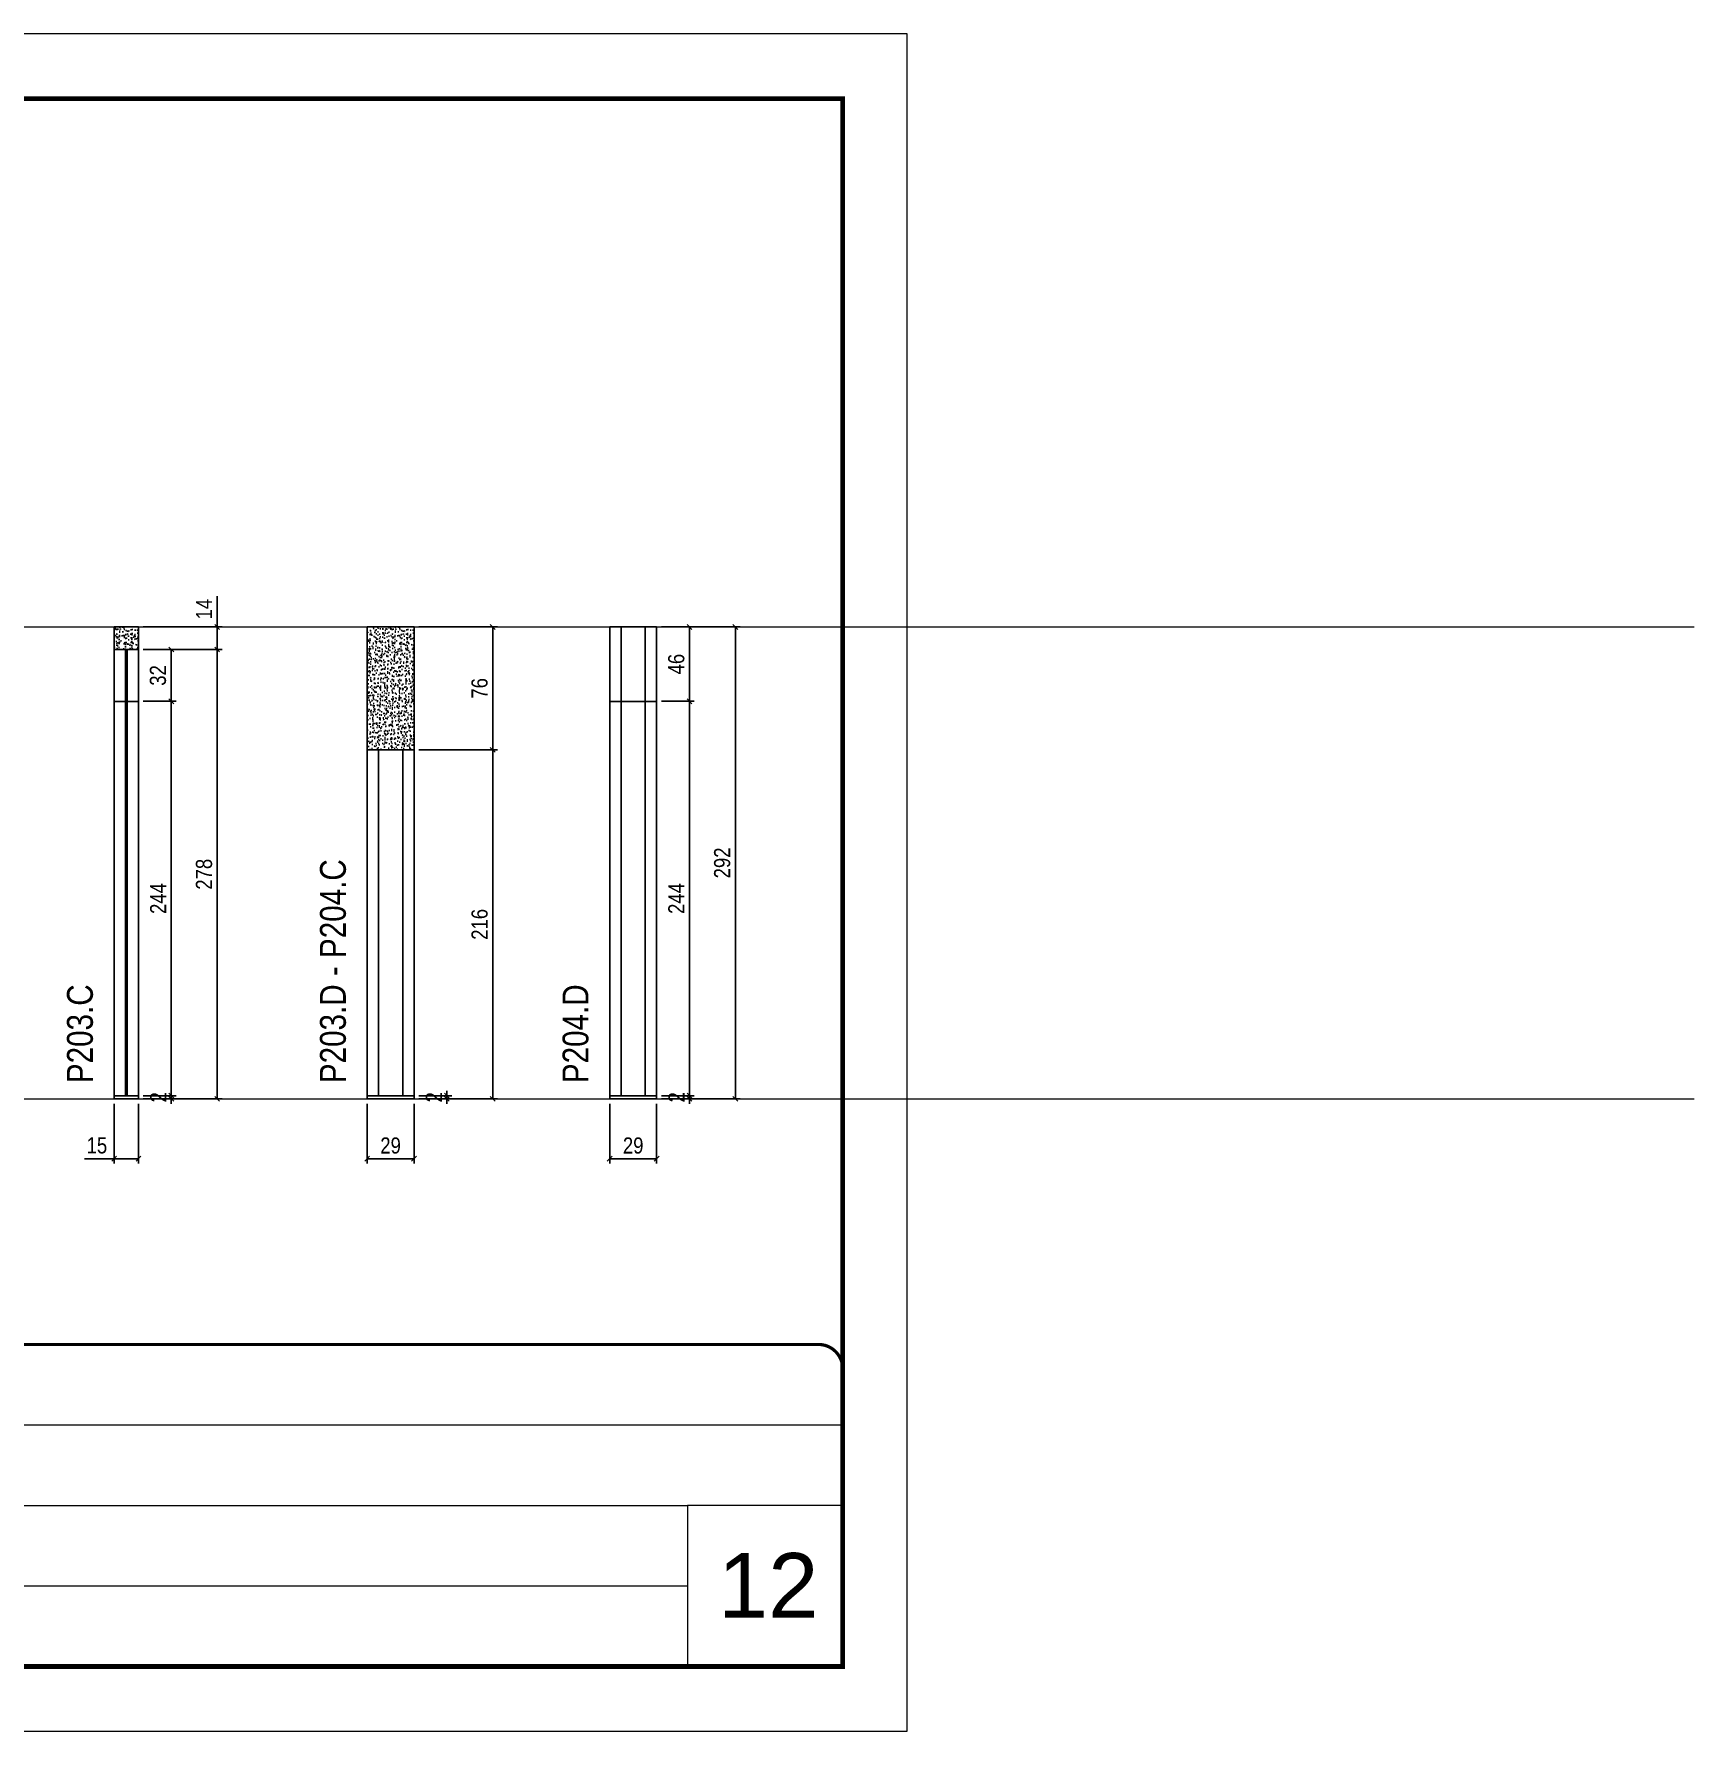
# Model space of a CAD drawing. Extents: x 2296 to 12463, y 760 to 16806.
# Drawn here: x 8598 to 9625, y 13394 to 14444 of the extents above; entities that cross this region are included whole.
import ezdxf

# ---------------------------------------------------------------- set-up
doc = ezdxf.new("R2010")
doc.units = 0
doc.linetypes.add('CONTINUO', pattern=[0])
doc.linetypes.add('DASHED', pattern=[0.75, 0.5, -0.25])
for name, color, linetype, lineweight in [('CARIMBO', 255, 'Continuous', 9), ('Folhas', 255, 'Continuous', 9), ('SARRAFO DE PRESSAO', 251, 'DASHED', 9)]:
    doc.layers.add(name, color=color, linetype=linetype, lineweight=lineweight)
for name, color, linetype in [('COTA', 241, 'Continuous'), ('NOMENCLATURA', 7, 'Continuous'), ('Painéis', 200, 'Continuous'), ('SARR_2.2x7', 40, 'Continuous')]:
    doc.layers.add(name, color=color, linetype=linetype)
doc.styles.add('ARIAL', font='arial.ttf')
doc.styles.add('ARIAL_NARROW', font='ARIALN.TTF', dxfattribs={"height": 0.2})
doc.styles.add('COTA TECNICA', font='techl___.ttf', dxfattribs={"height": 10})
doc.styles.add('COTA TECNICA-50', font='techl___.ttf', dxfattribs={"height": 10})
doc.styles.add('Tecnologia', font='')
doc.styles.get('Tecnologia').set_extended_font_data('Forgotten Futurist')
doc.dimstyles.new('COTA PAINEL-50', dxfattribs={"dimtxt": 10, "dimasz": 3, "dimexe": 3, "dimexo": 3, "dimgap": 3, "dimtad": 1, "dimdec": 1, "dimzin": 12, "dimdsep": 46, "dimtxsty": 'COTA TECNICA-50', "dimblk1": 'OBLIQUE', "dimblk2": 'OBLIQUE', "dimsah": 1, "dimcen": 0.9, "dimclrd": 4, "dimclre": 4, "dimclrt": 240, "dimadec": 1, "dimazin": 3, "dimtfac": 1, "dimtdec": 1, "dimtmove": 0, "dimatfit": 3, "dimfxl": 1, "dimtolj": 1, "dimtzin": 12, "dimarcsym": 0})
doc.dimstyles.new('PAINEL', dxfattribs={"dimtxt": 10, "dimasz": 3, "dimexe": 3, "dimexo": 3, "dimgap": 3, "dimtad": 1, "dimdec": 1, "dimzin": 12, "dimdsep": 46, "dimtxsty": 'COTA TECNICA', "dimblk1": 'OBLIQUE', "dimblk2": 'OBLIQUE', "dimsah": 1, "dimcen": 0.9, "dimclrd": 4, "dimclre": 4, "dimclrt": 240, "dimadec": 1, "dimazin": 3, "dimtfac": 1, "dimtdec": 1, "dimtmove": 0, "dimatfit": 3, "dimfxl": 1, "dimtolj": 1, "dimtzin": 12, "dimarcsym": 0})

# ---------------------------------------------------------------- blocks, each defined once
blk = doc.blocks.new('9999999999')
at = {"color": 30, "linetype": 'CONTINUO'}
for p, q in [((98564.6, 34230.2), (98564.6, 34429.4)), ((98564.6, 34379.6), (99584, 34379.6)), ((98564.6, 34329.8), (99488, 34329.8)), ((99584, 34329.8), (99488, 34329.8)), ((99488, 34329.8), (99488, 34230.2)), ((98564.6, 34280), (99488, 34280))]:
    blk.add_line(p, q, dxfattribs=at)
at = {"color": 30, "linetype": 'CONTINUO', "const_width": 2}
blk.add_lwpolyline([(99584, 34230.2), (99584, 34414.4, 0.414214), (99569, 34429.4), (98229, 34429.4, 0.414214), (98214, 34414.4), (98214, 34245.2, 0.414214), (98229, 34230.2), (99584, 34230.2)], format="xyb", dxfattribs=at)
at = {"layer": 'Folhas'}
blk.add_lwpolyline([(98139, 34190.2), (99624, 34190.2), (99624, 35240.2), (98139, 35240.2)], close=True, dxfattribs=at)
at = {"layer": 'Folhas', "color": 30, "const_width": 3}
blk.add_lwpolyline([(98214, 34230.2), (99584, 34230.2), (99584, 35200.2), (98214, 35200.2)], close=True, dxfattribs=at)
at = {"color": 7, "linetype": 'Continuous', "ltscale": 5, "style": 'ARIAL'}
for s, height, p in [('UNITÁ ENGENHARIA', 15.483, (98837.7, 34393.1)), ('ITAQUERA III', 15.483, (98837.7, 34343.3)), ('1°PAVIMENTO', 15.483, (98837.7, 34293.5)), ('NOVA SISTEMAS CONSTRUTIVOS', 11.059, (98263.2, 34267.2)), ('PILARES', 15.48, (98837.7, 34243.7))]:
    blk.add_text(s, height=height, dxfattribs=at).set_placement(p)
at = {"layer": 'Folhas', "color": 7, "style": 'Tecnologia', "width": 1.5}
for s, p in [('CLIENTE:', (98573.7, 34397.2)), ('OBRA:', (98573.7, 34347.3)), ('PAVIMENTO:', (98573.7, 34297.5)), ('PROJETO:', (98573.7, 34247.7))]:
    blk.add_text(s, height=14, dxfattribs=at).set_placement(p)
blk = doc.blocks.new('_Oblique')
at = {"color": 0, "linetype": 'ByBlock', "lineweight": -2}
blk.add_line((-0.5, -0.5), (0.5, 0.5), dxfattribs=at)
blk = doc.blocks.new('*D1613')
at = {"layer": 'COTA', "color": 4, "lineweight": -2, "transparency": 16777216}
for p, q in [((8836.2, 13787.1), (8856.5, 13787.1)), ((8853.5, 13787.1), (8853.5, 13790.1)), ((8853.5, 13785.1), (8853.5, 13787.1)), ((8836.2, 13785.1), (8856.5, 13785.1)), ((8853.5, 13785.1), (8853.5, 13782.1))]:
    blk.add_line(p, q, dxfattribs=at)
at = {"layer": 'Defpoints', "color": 0, "transparency": 16777216}
for p in [(8833.2, 13787.1), (8853.5, 13787.1), (8833.2, 13785.1)]:
    blk.add_point(p, dxfattribs=at)
at = {"layer": 'COTA', "color": 4, "lineweight": -2, "transparency": 16777216, "xscale": 3, "yscale": 3, "zscale": 3}
for p, rotation in [((8853.5, 13787.1), 270), ((8853.5, 13785.1), 90)]:
    blk.add_blockref('_Oblique', p, dxfattribs=dict(at, rotation=rotation))
at = {"layer": 'COTA', "color": 240, "transparency": 16777216, "insert": (8845.5, 13786.1), "char_height": 10, "attachment_point": 5, "rotation": 90, "style": 'COTA TECNICA-50'}
blk.add_mtext('\\A1;2', dxfattribs=at)
blk = doc.blocks.new('*D1625')
at = {"layer": 'COTA', "color": 4, "linetype": 'ByBlock', "lineweight": -2, "transparency": 16777216}
for p, q in [((8804.2, 13782.1), (8804.2, 13745.1)), ((8833.2, 13782.1), (8833.2, 13745.1)), ((8833.2, 13748.1), (8804.2, 13748.1))]:
    blk.add_line(p, q, dxfattribs=at)
at = {"layer": 'Defpoints', "color": 0, "linetype": 'ByBlock', "transparency": 16777216}
for p in [(8804.2, 13785.1), (8833.2, 13785.1), (8804.2, 13748.1)]:
    blk.add_point(p, dxfattribs=at)
at = {"layer": 'COTA', "color": 4, "linetype": 'ByBlock', "lineweight": -2, "transparency": 16777216, "xscale": 3, "yscale": 3, "zscale": 3, "rotation": 180}
blk.add_blockref('_Oblique', (8804.2, 13748.1), dxfattribs=at)
at = {"layer": 'COTA', "color": 4, "linetype": 'ByBlock', "lineweight": -2, "transparency": 16777216, "xscale": 3, "yscale": 3, "zscale": 3}
blk.add_blockref('_Oblique', (8833.2, 13748.1), dxfattribs=at)
at = {"layer": 'COTA', "color": 240, "linetype": 'ByBlock', "transparency": 16777216, "insert": (8818.7, 13756.2), "char_height": 10, "attachment_point": 5, "style": 'COTA TECNICA'}
blk.add_mtext('\\A1;29', dxfattribs=at)
blk = doc.blocks.new('*D1626')
at = {"layer": 'COTA', "color": 4, "linetype": 'ByBlock', "lineweight": -2, "transparency": 16777216}
for p, q in [((8836.2, 14077.1), (8884.9, 14077.1)), ((8881.9, 14077.1), (8881.9, 14001.1)), ((8836.2, 14001.1), (8884.9, 14001.1))]:
    blk.add_line(p, q, dxfattribs=at)
at = {"layer": 'Defpoints', "color": 0, "linetype": 'ByBlock', "transparency": 16777216}
for p in [(8833.2, 14077.1), (8833.2, 14001.1), (8881.9, 14001.1)]:
    blk.add_point(p, dxfattribs=at)
at = {"layer": 'COTA', "color": 4, "linetype": 'ByBlock', "lineweight": -2, "transparency": 16777216, "xscale": 3, "yscale": 3, "zscale": 3}
for p, rotation in [((8881.9, 14077.1), 90), ((8881.9, 14001.1), 270)]:
    blk.add_blockref('_Oblique', p, dxfattribs=dict(at, rotation=rotation))
at = {"layer": 'COTA', "color": 240, "linetype": 'ByBlock', "transparency": 16777216, "insert": (8873.8, 14039.1), "char_height": 10, "attachment_point": 5, "rotation": 90, "style": 'COTA TECNICA'}
blk.add_mtext('\\A1;76', dxfattribs=at)
blk = doc.blocks.new('*D1627')
at = {"layer": 'COTA', "color": 4, "linetype": 'ByBlock', "lineweight": -2, "transparency": 16777216}
for p, q in [((8836.2, 14001.1), (8884.9, 14001.1)), ((8881.9, 13785.1), (8881.9, 14001.1)), ((8836.2, 13785.1), (8884.9, 13785.1))]:
    blk.add_line(p, q, dxfattribs=at)
at = {"layer": 'Defpoints', "color": 0, "linetype": 'ByBlock', "transparency": 16777216}
for p in [(8833.2, 14001.1), (8881.9, 14001.1), (8833.2, 13785.1)]:
    blk.add_point(p, dxfattribs=at)
at = {"layer": 'COTA', "color": 4, "linetype": 'ByBlock', "lineweight": -2, "transparency": 16777216, "xscale": 3, "yscale": 3, "zscale": 3}
for p, rotation in [((8881.9, 14001.1), 90), ((8881.9, 13785.1), 270)]:
    blk.add_blockref('_Oblique', p, dxfattribs=dict(at, rotation=rotation))
at = {"layer": 'COTA', "color": 240, "linetype": 'ByBlock', "transparency": 16777216, "insert": (8873.8, 13893.1), "char_height": 10, "attachment_point": 5, "rotation": 90, "style": 'COTA TECNICA'}
blk.add_mtext('\\A1;216', dxfattribs=at)
blk = doc.blocks.new('*D1674')
at = {"layer": 'COTA', "color": 4, "lineweight": -2, "transparency": 16777216}
for p, q in [((8665.7, 13787.1), (8686, 13787.1)), ((8683, 13787.1), (8683, 13790.1)), ((8683, 13785.1), (8683, 13787.1)), ((8665.7, 13785.1), (8686, 13785.1)), ((8683, 13785.1), (8683, 13782.1))]:
    blk.add_line(p, q, dxfattribs=at)
at = {"layer": 'Defpoints', "color": 0, "transparency": 16777216}
for p in [(8662.7, 13787.1), (8683, 13787.1), (8662.7, 13785.1)]:
    blk.add_point(p, dxfattribs=at)
at = {"layer": 'COTA', "color": 4, "lineweight": -2, "transparency": 16777216, "xscale": 3, "yscale": 3, "zscale": 3}
for p, rotation in [((8683, 13787.1), 270), ((8683, 13785.1), 90)]:
    blk.add_blockref('_Oblique', p, dxfattribs=dict(at, rotation=rotation))
at = {"layer": 'COTA', "color": 240, "transparency": 16777216, "insert": (8675, 13786.1), "char_height": 10, "attachment_point": 5, "rotation": 90, "style": 'COTA TECNICA-50'}
blk.add_mtext('\\A1;2', dxfattribs=at)
blk = doc.blocks.new('*D1675')
at = {"layer": 'COTA', "color": 4, "linetype": 'ByBlock', "lineweight": -2, "transparency": 16777216}
for p, q in [((8647.7, 13782.1), (8647.7, 13745.1)), ((8662.7, 13782.1), (8662.7, 13745.1)), ((8647.7, 13748.1), (8629.3, 13748.1)), ((8662.7, 13748.1), (8647.7, 13748.1))]:
    blk.add_line(p, q, dxfattribs=at)
at = {"layer": 'Defpoints', "color": 0, "linetype": 'ByBlock', "transparency": 16777216}
for p in [(8647.7, 13785.1), (8662.7, 13785.1), (8647.7, 13748.1)]:
    blk.add_point(p, dxfattribs=at)
at = {"layer": 'COTA', "color": 4, "linetype": 'ByBlock', "lineweight": -2, "transparency": 16777216, "xscale": 3, "yscale": 3, "zscale": 3, "rotation": 180}
blk.add_blockref('_Oblique', (8647.7, 13748.1), dxfattribs=at)
at = {"layer": 'COTA', "color": 4, "linetype": 'ByBlock', "lineweight": -2, "transparency": 16777216, "xscale": 3, "yscale": 3, "zscale": 3}
blk.add_blockref('_Oblique', (8662.7, 13748.1), dxfattribs=at)
at = {"layer": 'COTA', "color": 240, "linetype": 'ByBlock', "transparency": 16777216, "insert": (8637, 13756.3), "char_height": 10, "attachment_point": 5, "style": 'COTA TECNICA'}
blk.add_mtext('\\A1;15', dxfattribs=at)
blk = doc.blocks.new('*D1677')
at = {"layer": 'COTA', "color": 4, "linetype": 'ByBlock', "lineweight": -2, "transparency": 16777216}
for p, q in [((8665.7, 14063.1), (8714.4, 14063.1)), ((8711.4, 13785.1), (8711.4, 14063.1)), ((8665.7, 13785.1), (8714.4, 13785.1))]:
    blk.add_line(p, q, dxfattribs=at)
at = {"layer": 'Defpoints', "color": 0, "linetype": 'ByBlock', "transparency": 16777216}
for p in [(8662.7, 14063.1), (8711.4, 14063.1), (8662.7, 13785.1)]:
    blk.add_point(p, dxfattribs=at)
at = {"layer": 'COTA', "color": 4, "linetype": 'ByBlock', "lineweight": -2, "transparency": 16777216, "xscale": 3, "yscale": 3, "zscale": 3}
for p, rotation in [((8711.4, 14063.1), 90), ((8711.4, 13785.1), 270)]:
    blk.add_blockref('_Oblique', p, dxfattribs=dict(at, rotation=rotation))
at = {"layer": 'COTA', "color": 240, "linetype": 'ByBlock', "transparency": 16777216, "insert": (8703.3, 13924.1), "char_height": 10, "attachment_point": 5, "rotation": 90, "style": 'COTA TECNICA'}
blk.add_mtext('\\A1;278', dxfattribs=at)
blk = doc.blocks.new('*D1678')
at = {"layer": 'COTA', "color": 4, "lineweight": -2, "transparency": 16777216}
for p, q in [((8665.7, 14031.1), (8686, 14031.1)), ((8683, 13787.1), (8683, 14031.1)), ((8665.7, 13787.1), (8686, 13787.1))]:
    blk.add_line(p, q, dxfattribs=at)
at = {"layer": 'Defpoints', "color": 0, "transparency": 16777216}
for p in [(8662.7, 14031.1), (8683, 14031.1), (8662.7, 13787.1)]:
    blk.add_point(p, dxfattribs=at)
at = {"layer": 'COTA', "color": 4, "lineweight": -2, "transparency": 16777216, "xscale": 3, "yscale": 3, "zscale": 3}
for p, rotation in [((8683, 14031.1), 90), ((8683, 13787.1), 270)]:
    blk.add_blockref('_Oblique', p, dxfattribs=dict(at, rotation=rotation))
at = {"layer": 'COTA', "color": 240, "transparency": 16777216, "insert": (8674.9, 13909.1), "char_height": 10, "attachment_point": 5, "rotation": 90, "style": 'COTA TECNICA'}
blk.add_mtext('\\A1;244', dxfattribs=at)
blk = doc.blocks.new('*D1679')
at = {"layer": 'COTA', "color": 4, "lineweight": -2, "transparency": 16777216}
for p, q in [((8665.7, 14063.1), (8686, 14063.1)), ((8683, 14031.1), (8683, 14063.1)), ((8665.7, 14031.1), (8686, 14031.1))]:
    blk.add_line(p, q, dxfattribs=at)
at = {"layer": 'Defpoints', "color": 0, "transparency": 16777216}
for p in [(8662.7, 14063.1), (8683, 14063.1), (8662.7, 14031.1)]:
    blk.add_point(p, dxfattribs=at)
at = {"layer": 'COTA', "color": 4, "lineweight": -2, "transparency": 16777216, "xscale": 3, "yscale": 3, "zscale": 3}
for p, rotation in [((8683, 14063.1), 90), ((8683, 14031.1), 270)]:
    blk.add_blockref('_Oblique', p, dxfattribs=dict(at, rotation=rotation))
at = {"layer": 'COTA', "color": 240, "transparency": 16777216, "insert": (8674.8, 14047.1), "char_height": 10, "attachment_point": 5, "rotation": 90, "style": 'COTA TECNICA'}
blk.add_mtext('\\A1;32', dxfattribs=at)
blk = doc.blocks.new('*D1680')
at = {"layer": 'COTA', "color": 4, "lineweight": -2, "transparency": 16777216}
for p, q in [((8986.3, 13787.1), (9006.6, 13787.1)), ((9003.6, 13787.1), (9003.6, 13790.1)), ((9003.6, 13785.1), (9003.6, 13787.1)), ((8986.3, 13785.1), (9006.6, 13785.1)), ((9003.6, 13785.1), (9003.6, 13782.1))]:
    blk.add_line(p, q, dxfattribs=at)
at = {"layer": 'Defpoints', "color": 0, "transparency": 16777216}
for p in [(8983.3, 13787.1), (9003.6, 13787.1), (8983.3, 13785.1)]:
    blk.add_point(p, dxfattribs=at)
at = {"layer": 'COTA', "color": 4, "lineweight": -2, "transparency": 16777216, "xscale": 3, "yscale": 3, "zscale": 3}
for p, rotation in [((9003.6, 13787.1), 270), ((9003.6, 13785.1), 90)]:
    blk.add_blockref('_Oblique', p, dxfattribs=dict(at, rotation=rotation))
at = {"layer": 'COTA', "color": 240, "transparency": 16777216, "insert": (8995.6, 13786.1), "char_height": 10, "attachment_point": 5, "rotation": 90, "style": 'COTA TECNICA-50'}
blk.add_mtext('\\A1;2', dxfattribs=at)
blk = doc.blocks.new('*D1681')
at = {"layer": 'COTA', "color": 4, "linetype": 'ByBlock', "lineweight": -2, "transparency": 16777216}
for p, q in [((8954.3, 13782.1), (8954.3, 13745.1)), ((8983.3, 13782.1), (8983.3, 13745.1)), ((8983.3, 13748.1), (8954.3, 13748.1))]:
    blk.add_line(p, q, dxfattribs=at)
at = {"layer": 'Defpoints', "color": 0, "linetype": 'ByBlock', "transparency": 16777216}
for p in [(8954.3, 13785.1), (8983.3, 13785.1), (8954.3, 13748.1)]:
    blk.add_point(p, dxfattribs=at)
at = {"layer": 'COTA', "color": 4, "linetype": 'ByBlock', "lineweight": -2, "transparency": 16777216, "xscale": 3, "yscale": 3, "zscale": 3, "rotation": 180}
blk.add_blockref('_Oblique', (8954.3, 13748.1), dxfattribs=at)
at = {"layer": 'COTA', "color": 4, "linetype": 'ByBlock', "lineweight": -2, "transparency": 16777216, "xscale": 3, "yscale": 3, "zscale": 3}
blk.add_blockref('_Oblique', (8983.3, 13748.1), dxfattribs=at)
at = {"layer": 'COTA', "color": 240, "linetype": 'ByBlock', "transparency": 16777216, "insert": (8968.8, 13756.2), "char_height": 10, "attachment_point": 5, "style": 'COTA TECNICA'}
blk.add_mtext('\\A1;29', dxfattribs=at)
blk = doc.blocks.new('*D1683')
at = {"layer": 'COTA', "color": 4, "linetype": 'ByBlock', "lineweight": -2, "transparency": 16777216}
for p, q in [((8986.3, 14077.1), (9035, 14077.1)), ((9032, 13785.1), (9032, 14077.1)), ((8986.3, 13785.1), (9035, 13785.1))]:
    blk.add_line(p, q, dxfattribs=at)
at = {"layer": 'Defpoints', "color": 0, "linetype": 'ByBlock', "transparency": 16777216}
for p in [(8983.3, 14077.1), (9032, 14077.1), (8983.3, 13785.1)]:
    blk.add_point(p, dxfattribs=at)
at = {"layer": 'COTA', "color": 4, "linetype": 'ByBlock', "lineweight": -2, "transparency": 16777216, "xscale": 3, "yscale": 3, "zscale": 3}
for p, rotation in [((9032, 14077.1), 90), ((9032, 13785.1), 270)]:
    blk.add_blockref('_Oblique', p, dxfattribs=dict(at, rotation=rotation))
at = {"layer": 'COTA', "color": 240, "linetype": 'ByBlock', "transparency": 16777216, "insert": (9023.9, 13931.1), "char_height": 10, "attachment_point": 5, "rotation": 90, "style": 'COTA TECNICA'}
blk.add_mtext('\\A1;292', dxfattribs=at)
blk = doc.blocks.new('*D1684')
at = {"layer": 'COTA', "color": 4, "lineweight": -2, "transparency": 16777216}
for p, q in [((8986.3, 14031.1), (9006.6, 14031.1)), ((9003.6, 13787.1), (9003.6, 14031.1)), ((8986.3, 13787.1), (9006.6, 13787.1))]:
    blk.add_line(p, q, dxfattribs=at)
at = {"layer": 'Defpoints', "color": 0, "transparency": 16777216}
for p in [(8983.3, 14031.1), (9003.6, 14031.1), (8983.3, 13787.1)]:
    blk.add_point(p, dxfattribs=at)
at = {"layer": 'COTA', "color": 4, "lineweight": -2, "transparency": 16777216, "xscale": 3, "yscale": 3, "zscale": 3}
for p, rotation in [((9003.6, 14031.1), 90), ((9003.6, 13787.1), 270)]:
    blk.add_blockref('_Oblique', p, dxfattribs=dict(at, rotation=rotation))
at = {"layer": 'COTA', "color": 240, "transparency": 16777216, "insert": (8995.5, 13909.1), "char_height": 10, "attachment_point": 5, "rotation": 90, "style": 'COTA TECNICA'}
blk.add_mtext('\\A1;244', dxfattribs=at)
blk = doc.blocks.new('*D1685')
at = {"layer": 'COTA', "color": 4, "lineweight": -2, "transparency": 16777216}
for p, q in [((8986.3, 14077.1), (9006.6, 14077.1)), ((9003.6, 14031.1), (9003.6, 14077.1)), ((8986.3, 14031.1), (9006.6, 14031.1))]:
    blk.add_line(p, q, dxfattribs=at)
at = {"layer": 'Defpoints', "color": 0, "transparency": 16777216}
for p in [(8983.3, 14077.1), (9003.6, 14077.1), (8983.3, 14031.1)]:
    blk.add_point(p, dxfattribs=at)
at = {"layer": 'COTA', "color": 4, "lineweight": -2, "transparency": 16777216, "xscale": 3, "yscale": 3, "zscale": 3}
for p, rotation in [((9003.6, 14077.1), 90), ((9003.6, 14031.1), 270)]:
    blk.add_blockref('_Oblique', p, dxfattribs=dict(at, rotation=rotation))
at = {"layer": 'COTA', "color": 240, "transparency": 16777216, "insert": (8995.5, 14054.1), "char_height": 10, "attachment_point": 5, "rotation": 90, "style": 'COTA TECNICA'}
blk.add_mtext('\\A1;46', dxfattribs=at)
blk = doc.blocks.new('*D1699')
at = {"layer": 'COTA', "color": 4, "lineweight": -2, "transparency": 16777216}
for p, q in [((8711.4, 14077.1), (8711.4, 14096.2)), ((8665.7, 14077.1), (8714.4, 14077.1)), ((8711.4, 14063.1), (8711.4, 14077.1)), ((8665.7, 14063.1), (8714.4, 14063.1))]:
    blk.add_line(p, q, dxfattribs=at)
at = {"layer": 'Defpoints', "color": 0, "transparency": 16777216}
for p in [(8662.7, 14077.1), (8711.4, 14077.1), (8662.7, 14063.1)]:
    blk.add_point(p, dxfattribs=at)
at = {"layer": 'COTA', "color": 4, "lineweight": -2, "transparency": 16777216, "xscale": 3, "yscale": 3, "zscale": 3}
for p, rotation in [((8711.4, 14077.1), 90), ((8711.4, 14063.1), 270)]:
    blk.add_blockref('_Oblique', p, dxfattribs=dict(at, rotation=rotation))
at = {"layer": 'COTA', "color": 240, "transparency": 16777216, "insert": (8703.3, 14088.1), "char_height": 10, "attachment_point": 5, "rotation": 90, "style": 'COTA TECNICA'}
blk.add_mtext('\\A1;14', dxfattribs=at)

msp = doc.modelspace()

# ---------------------------------------------------------------- hatches: boundary and pattern name
at = {"layer": 'COTA', "linetype": 'ByBlock'}
h = msp.add_hatch(dxfattribs=at)
h.set_pattern_fill('AR-CONC', color=256, scale=0.03)
h.set_pattern_definition([(50, (-123226.014, -18539.0655), (5.46554007, -0.47817257), [0.5715, -6.2865]), (355, (-123226.014, -18539.0655), (-1.05730264, 5.73170536), [0.4572, -5.02921753]), (100.4514447, (-123225.5585, -18539.1054), (4.40823741, 5.25353256), [0.48570026, -5.34270734]), (46.1842, (-123226.014, -18537.5415), (8.13237123, -1.26126984), [0.85725, -9.42975]), (96.6355576, (-123225.336, -18537.647), (7.122124, 7.42278374), [0.7285507, -8.01406824]), (351.184151, (-123226.014, -18537.5415), (7.122124, 7.42278374), [0.685799, -7.54379196]), (21, (-123225.252, -18537.9225), (4.54843174, -3.06795595), [0.5715, -6.2865]), (326, (-123225.252, -18537.9225), (1.85406085, 5.52563898), [0.4572, -5.0292]), (71.451445, (-123224.873, -18538.178), (6.40249258, 2.45768307), [0.48570026, -5.34269813]), (37.5, (-123226.014, -18539.0655), (0.092658098, 2.536651166), [0, -4.96824, 0, -5.1054, 0, -5.04825]), (7.5, (-123226.014, -18539.0655), (2.004589875, 3.005417245), [0, -2.91084, 0, -4.85394, 0, -1.92405]), (327.5, (-123227.7133, -18539.0655), (4.067717855, -0.17186232), [0, -1.905, 0, -5.9436, 0, -7.8867]), (317.5, (-123228.4753, -18539.0655), (4.44387544, 0.76279473), [0, -2.4765, 0, -3.94716, 0, -5.6007])])
h.paths.add_polyline_path([(8647.67, 14063.07), (8662.67, 14063.07), (8662.67, 14077.07), (8647.67, 14077.07)])
h = msp.add_hatch(dxfattribs=at)
h.set_pattern_fill('AR-CONC', color=256, scale=0.03)
h.set_pattern_definition([(50, (-123055.4895, -18539.0655), (5.46554007, -0.47817257), [0.5715, -6.2865]), (355, (-123055.4895, -18539.0655), (-1.05730264, 5.73170536), [0.4572, -5.02921753]), (100.4514447, (-123055.034, -18539.1054), (4.40823741, 5.25353256), [0.48570026, -5.34270734]), (46.1842, (-123055.4895, -18537.5415), (8.13237123, -1.26126984), [0.85725, -9.42975]), (96.6355576, (-123054.812, -18537.647), (7.122124, 7.42278374), [0.7285507, -8.01406824]), (351.184151, (-123055.4895, -18537.5415), (7.122124, 7.42278374), [0.685799, -7.54379196]), (21, (-123054.7275, -18537.9225), (4.54843174, -3.06795595), [0.5715, -6.2865]), (326, (-123054.7275, -18537.9225), (1.85406085, 5.52563898), [0.4572, -5.0292]), (71.451445, (-123054.3484, -18538.178), (6.40249258, 2.45768307), [0.48570026, -5.34269813]), (37.5, (-123055.4895, -18539.0655), (0.092658098, 2.536651166), [0, -4.96824, 0, -5.1054, 0, -5.04825]), (7.5, (-123055.4895, -18539.0655), (2.004589875, 3.005417245), [0, -2.91084, 0, -4.85394, 0, -1.92405]), (327.5, (-123057.1887, -18539.0655), (4.067717855, -0.17186232), [0, -1.905, 0, -5.9436, 0, -7.8867]), (317.5, (-123057.9507, -18539.0655), (4.44387544, 0.76279473), [0, -2.4765, 0, -3.94716, 0, -5.6007])])
h.paths.add_polyline_path([(8833.2, 14077.07), (8804.2, 14077.07), (8804.2, 14001.07), (8833.2, 14001.07)])

# ---------------------------------------------------------------- linework, layer by layer
at = {"layer": 'CARIMBO', "color": 3}
for p, q in [((2295.89, 14077.07), (9625.18, 14077.07)), ((2295.89, 13785.07), (9625.18, 13785.07))]:
    msp.add_line(p, q, dxfattribs=at)
at = {"layer": 'COTA', "linetype": 'ByBlock'}
for points in [[(8662.67, 14063.07), (8647.67, 14063.07), (8647.67, 14077.07), (8662.67, 14077.07)], [(8833.2, 14001.07), (8804.2, 14001.07), (8804.2, 14077.07), (8833.2, 14077.07)]]:
    msp.add_lwpolyline(points, close=True, dxfattribs=at)
at = {"layer": 'Painéis'}
for p, q in [((8954.26, 14077.07), (8983.26, 14077.07)), ((8954.26, 14077.07), (8954.26, 13785.07)), ((8983.26, 14077.07), (8983.26, 13785.07)), ((8647.67, 14063.07), (8662.67, 14063.07)), ((8647.67, 14063.07), (8647.67, 13785.07)), ((8662.67, 14063.07), (8662.67, 13785.07)), ((8647.67, 14031.07), (8662.67, 14031.07)), ((8954.26, 14031.07), (8983.26, 14031.07)), ((8804.2, 14001.07), (8833.2, 14001.07)), ((8804.2, 14001.07), (8804.2, 13785.07)), ((8833.2, 14001.07), (8833.2, 13785.07)), ((8647.67, 13787.07), (8662.67, 13787.07)), ((8804.2, 13787.07), (8833.2, 13787.07)), ((8954.26, 13787.07), (8983.26, 13787.07)), ((8647.67, 13785.07), (8662.67, 13785.07)), ((8804.2, 13785.07), (8833.2, 13785.07)), ((8954.26, 13785.07), (8983.26, 13785.07))]:
    msp.add_line(p, q, dxfattribs=at)
at = {"layer": 'SARR_2.2x7'}
for p, q in [((8961.26, 14077.07), (8961.26, 13787.07)), ((8976.26, 14077.07), (8976.26, 13787.07)), ((8654.67, 14063.07), (8654.67, 13787.07)), ((8655.67, 14063.07), (8655.67, 13787.07)), ((8811.2, 14001.07), (8811.2, 13787.07)), ((8826.2, 14001.07), (8826.2, 13787.07))]:
    msp.add_line(p, q, dxfattribs=at)

# ---------------------------------------------------------------- block references
at = {"layer": 'SARRAFO DE PRESSAO', "color": 6, "linetype": 'ByBlock'}
msp.add_blockref('9999999999', (-90485.59, -20796.22), dxfattribs=at)

# ---------------------------------------------------------------- texts
at = {"layer": 'CARIMBO', "style": 'ARIAL'}
msp.add_text('12', height=40, dxfattribs=at).set_placement((9021.25, 13464.13))
at = {"layer": 'NOMENCLATURA', "style": 'ARIAL_NARROW'}
for s, p in [('P203.D - P204.C', (8791.02, 13794.84)), ('P203.C', (8634.49, 13794.84)), ('P204.D', (8941.09, 13794.84))]:
    msp.add_text(s, height=16, rotation=90, dxfattribs=at).set_placement(p)

# ---------------------------------------------------------------- dimensions: what is measured, and where the dimension line sits
at = {"layer": 'COTA'}
for base, p1, p2, picture, middle in [((8711.41, 14077.07), (8662.67, 14063.07), (8662.67, 14077.07), '*D1699', (8703.33, 14088.13)), ((8683.02, 14031.07), (8662.67, 13787.07), (8662.67, 14031.07), '*D1678', (8674.95, 13909.07)), ((9003.61, 14031.07), (8983.26, 13787.07), (8983.26, 14031.07), '*D1684', (8995.54, 13909.07))]:
    dim = msp.add_linear_dim(base=base, p1=p1, p2=p2, angle=90, dimstyle='PAINEL', dxfattribs=at)
    dim.commit()
    dim.dimension.update_dxf_attribs({"geometry": picture, "text_midpoint": middle})
at = {"layer": 'COTA', "linetype": 'ByBlock'}
for base, p1, p2, picture, middle in [((8881.93, 14001.07), (8833.2, 14077.07), (8833.2, 14001.07), '*D1626', (8873.83, 14039.07)), ((9032, 14077.07), (8983.26, 13785.07), (8983.26, 14077.07), '*D1683', (9023.91, 13931.07)), ((8711.41, 14063.07), (8662.67, 13785.07), (8662.67, 14063.07), '*D1677', (8703.31, 13924.07)), ((8881.93, 14001.07), (8833.2, 13785.07), (8833.2, 14001.07), '*D1627', (8873.83, 13893.07))]:
    dim = msp.add_linear_dim(base=base, p1=p1, p2=p2, angle=90, dimstyle='PAINEL', override={"dimarcsym": 2}, dxfattribs=at)
    dim.commit()
    dim.dimension.update_dxf_attribs({"geometry": picture, "text_midpoint": middle})
at = {"layer": 'COTA'}
for base, p1, p2, picture, middle in [((9003.61, 14077.07), (8983.26, 14031.07), (8983.26, 14077.07), '*D1685', (8995.51, 14054.07)), ((8683.02, 14063.07), (8662.67, 14031.07), (8662.67, 14063.07), '*D1679', (8674.8, 14047.07))]:
    dim = msp.add_linear_dim(base=base, p1=p1, p2=p2, angle=90, dimstyle='PAINEL', override={"dimtmove": 1}, dxfattribs=at)
    dim.commit()
    dim.dimension.update_dxf_attribs({"geometry": picture, "text_midpoint": middle})
for base, p1, p2, picture, middle in [((8683.02, 13787.07), (8662.67, 13785.07), (8662.67, 13787.07), '*D1674', (8683.02, 13786.07)), ((8853.54, 13787.07), (8833.2, 13785.07), (8833.2, 13787.07), '*D1613', (8853.54, 13786.07)), ((9003.61, 13787.07), (8983.26, 13785.07), (8983.26, 13787.07), '*D1680', (9003.61, 13786.07))]:
    dim = msp.add_linear_dim(base=base, p1=p1, p2=p2, angle=90, dimstyle='COTA PAINEL-50', dxfattribs=at)
    dim.commit()
    dim.dimension.update_dxf_attribs({"geometry": picture, "text_midpoint": middle, "dimtype": 160})
at = {"layer": 'COTA', "linetype": 'ByBlock'}
for base, p1, p2, picture, middle in [((8647.67, 13748.15), (8662.67, 13785.07), (8647.67, 13785.07), '*D1675', (8636.99, 13756.26)), ((8804.2, 13748.15), (8833.2, 13785.07), (8804.2, 13785.07), '*D1625', (8818.7, 13756.24)), ((8954.26, 13748.15), (8983.26, 13785.07), (8954.26, 13785.07), '*D1681', (8968.76, 13756.24))]:
    dim = msp.add_linear_dim(base=base, p1=p1, p2=p2, dimstyle='PAINEL', override={"dimarcsym": 2}, dxfattribs=at)
    dim.commit()
    dim.dimension.update_dxf_attribs({"geometry": picture, "text_midpoint": middle})

doc.saveas('drawing.dxf')
